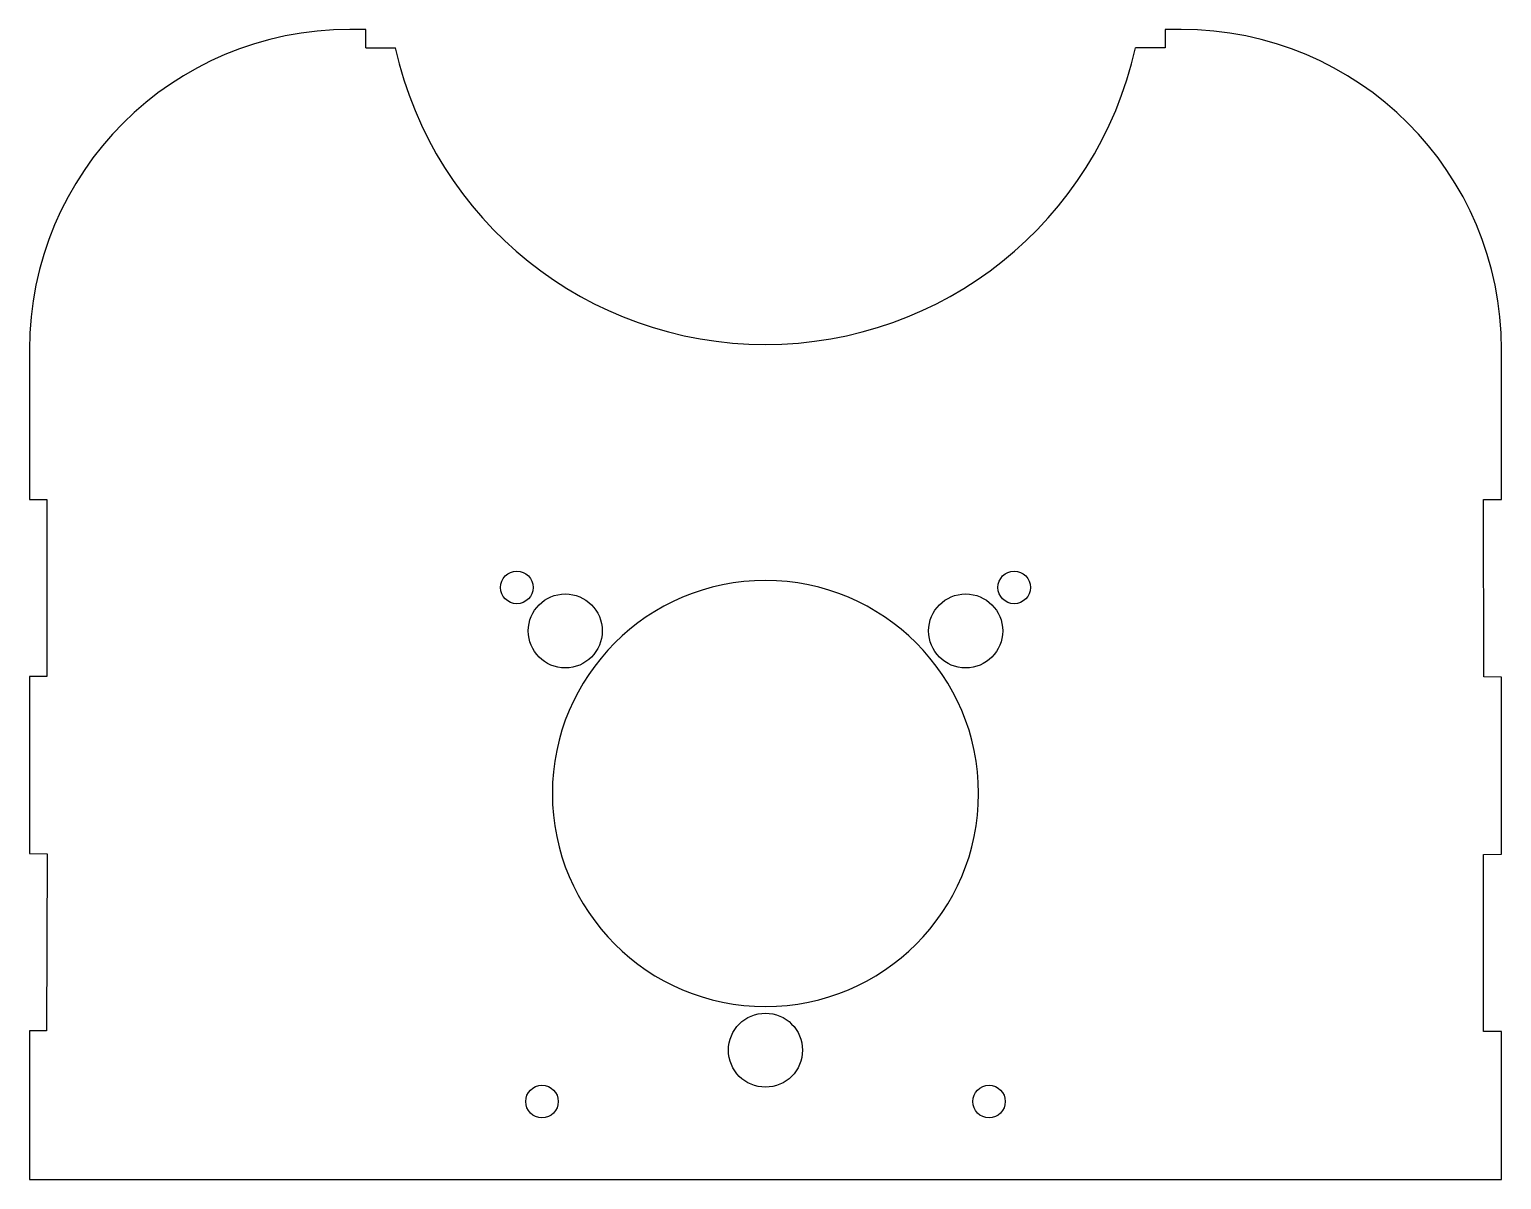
# Model space of a CAD drawing. Header units: millimetres. Extents: x 3 to 252, y -199 to -5.
import ezdxf

# ---------------------------------------------------------------- set-up
doc = ezdxf.new("R2010")
doc.units = ezdxf.units.MM
doc.layers.get('0').update_dxf_attribs({"linetype": 'CONTINUOUS'})

msp = doc.modelspace()

# ---------------------------------------------------------------- linework, layer by layer
for p, q in [((60.05, -4.82), (57.39, -4.82)), ((60.05, -7.93), (60.05, -4.82)), ((195, -4.81), (195, -7.93)), ((197.7, -4.82), (195, -4.81)), ((60.05, -7.93), (65.05, -7.93)), ((195, -7.93), (190, -7.93)), ((3.27, -58.93), (3.27, -80.09)), ((251.82, -80.09), (251.82, -58.93)), ((3.27, -80.09), (3.27, -84.2)), ((251.82, -84.19), (251.82, -80.09)), ((3.27, -84.2), (6.22, -84.2)), ((6.22, -84.2), (6.22, -114.1)), ((248.81, -114.17), (248.77, -84.19)), ((248.77, -84.19), (251.82, -84.19)), ((3.27, -114.1), (3.27, -144.02)), ((6.22, -114.1), (3.27, -114.1)), ((251.82, -114.2), (248.81, -114.17)), ((251.82, -144.12), (251.82, -114.2)), ((3.27, -144.02), (6.24, -144.05)), ((6.24, -144.05), (6.17, -173.99)), ((248.77, -144.15), (251.82, -144.12)), ((248.77, -174.06), (248.77, -144.15)), ((6.17, -173.99), (3.27, -173.99)), ((3.27, -173.99), (3.27, -199.09)), ((251.82, -174.06), (248.77, -174.06)), ((251.82, -199.09), (251.82, -174.06)), ((3.27, -199.09), (251.82, -199.09))]:
    msp.add_line(p, q)
for centre in [(85.56, -99.07), (169.53, -99.07), (89.81, -185.91), (165.28, -185.91)]:
    msp.add_circle(centre, 2.75)
msp.add_arc((127.52, 5.97), 64, 192.5406, 347.4594)
msp.add_ellipse((127.54, -133.88), major_axis=(35.98, 0), ratio=1, start_param=-1.570796, end_param=4.712389)
for centre in [(93.74, -106.41), (161.34, -106.41), (127.54, -177.23)]:
    msp.add_ellipse(centre, major_axis=(0, 6.25), ratio=1)
for points in [[(57.39, -4.82), (27.41, -4.82), (3.27, -28.95), (3.27, -58.93)], [(251.82, -58.93), (251.82, -28.95), (227.68, -4.82), (197.7, -4.82)]]:
    msp.add_open_spline(points, degree=3)

doc.saveas('drawing.dxf')
